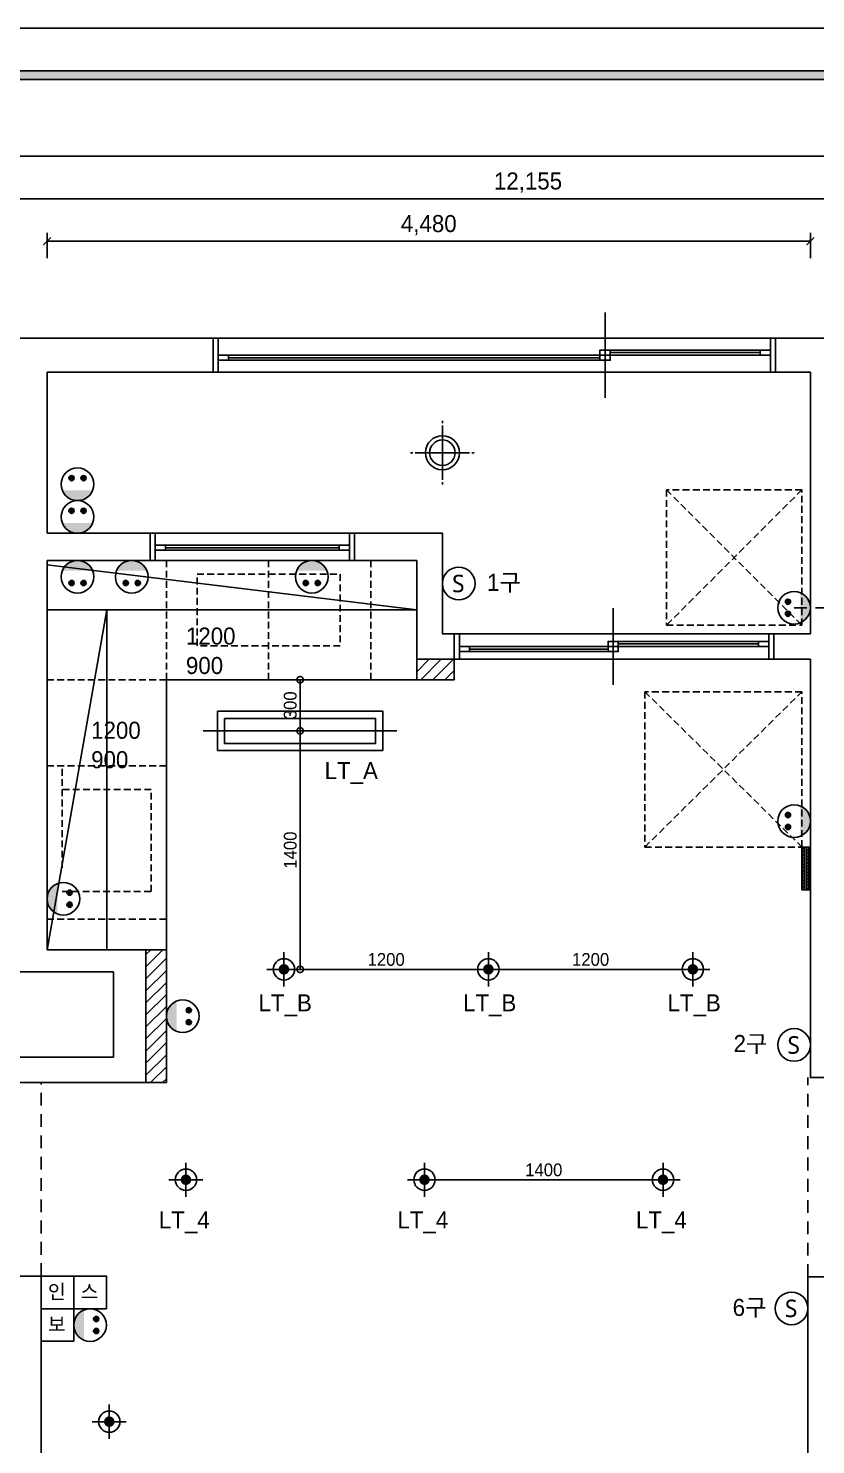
# Model space of a CAD drawing. Header units: inches. Extents: x 88414 to 587042, y -693500 to 27778.
# Drawn here: x 141943 to 146564, y 3069 to 11382 of the extents above; entities that cross this region are included whole.
import ezdxf
from ezdxf.enums import TextEntityAlignment as Align

# ---------------------------------------------------------------- set-up
doc = ezdxf.new("R2010")
doc.units = ezdxf.units.IN
doc.header["$LTSCALE"] = 50
doc.header["$MEASUREMENT"] = 0
doc.linetypes.add('DH-HID2', pattern=[1.2, 0.8, -0.4])
doc.linetypes.add('HID', pattern=[2.5, 1.5, -1])
for name, color, linetype in [('03-WAL NEW', 3, 'Continuous'), ('06-FUR', 6, 'Continuous'), ('06-LIGHT', 4, 'Continuous'), ('3.기호.계단선', 30, 'Continuous'), ('F-SYM', 7, 'Continuous'), ('FORM(YOURNAME)-11', 1, 'Continuous'), ('FU-FURM', 251, 'DH-HID2'), ('HAT', 5, 'Continuous'), ('RC-LIGHT', 7, 'Continuous'), ('U-LANP', 6, 'Continuous'), ('도면층2', 2, 'Continuous'), ('도면층4', 4, 'Continuous'), ('도면층5', 5, 'Continuous'), ('설비', 140, 'Continuous'), ('치수', 7, 'Continuous')]:
    doc.layers.add(name, color=color, linetype=linetype)
doc.styles.get("Standard").update_dxf_attribs({"font": 'txt.shx', "bigfont": 'whgtxt.shx'})
doc.styles.add('YOURNAME', font='HY울릉도M.TTF')
doc.styles.add('스타일1', font='HY울릉도M.TTF')
doc.styles.add('코레일둥고', font='Korail_Round_Gothic_Medium.ttf')
doc.dimstyles.new('30', dxfattribs={"dimscale": 30, "dimtxt": 2.5, "dimasz": 2.5, "dimexe": 1.25, "dimexo": 2, "dimtad": 1, "dimdec": 0, "dimtxsty": '스타일1', "dimblk": 'DOTSMALL', "dimcen": 2.5, "dimclrd": 1, "dimclre": 1, "dimclrt": 7, "dimadec": 0, "dimazin": 0, "dimtfac": 1, "dimtdec": 0, "dimtix": 1, "dimtmove": 0, "dimatfit": 3, "dimldrblk": 'DOTSMALL', "dimfxl": 0, "dimarcsym": 0})
doc.dimstyles.new('YOURNAME-50', dxfattribs={"dimscale": 50, "dimtxt": 2, "dimasz": 0.9, "dimexe": 1, "dimexo": 3, "dimgap": 0.7, "dimtad": 1, "dimdec": 0, "dimzin": 0, "dimdsep": 46, "dimlunit": 6, "dimtxsty": 'YOURNAME', "dimblk": 'ARCHTICK', "dimcen": 0, "dimclrd": 1, "dimclre": 1, "dimclrt": 7, "dimadec": 0, "dimazin": 0, "dimtfac": 1, "dimtdec": 0, "dimtix": 1, "dimtmove": 2, "dimatfit": 3, "dimldrblk": 'ARCHTICK', "dimfxl": 0, "dimtolj": 1, "dimtzin": 0, "dimarcsym": 0})

# ---------------------------------------------------------------- blocks, each defined once
blk = doc.blocks.new('FORM-PLAN')
at = {"layer": 'FORM(YOURNAME)-11'}
h = blk.add_hatch(color=256, dxfattribs=at)
h.dxf.hatch_style = 1
h.paths.add_polyline_path([(-71444, 55115), (10556, 55115), (10556, 54915), (-71444, 54915)])
h.paths.add_polyline_path([(-71444, -2085), (10556, -2085), (10556, -2285), (-71444, -2285)])
at = {"layer": 'Defpoints', "color": 158}
for points in [[(-71444, -2285), (10556, -2285), (10556, 55115), (-71444, 55115)], [(-69444, 53115), (-64, 53115), (-64, 1215), (-69444, 1215)]]:
    blk.add_lwpolyline(points, close=True, dxfattribs=at)
at = {"layer": 'FORM(YOURNAME)-11', "color": 250}
blk.add_lwpolyline([(-72444, -3285), (11556, -3285), (11556, 56115), (-72444, 56115)], close=True, dxfattribs=at)
at = {"layer": 'FORM(YOURNAME)-11'}
blk.add_lwpolyline([(-71444, 55115), (10556, 55115), (10556, 54915), (-71444, 54915)], close=True, dxfattribs=at)
at = {"layer": 'FORM(YOURNAME)-11', "color": 3, "style": 'YOURNAME'}
for tag, height, p in [('1', 450, (9905, 18188)), ('2', 450, (9905, 17544)), ('3', 450, (9905, 16257)), ('4', 450, (9905, 14326)), ('5', 515, (9905, 12009)), ('6', 515, (9905, 9757)), ('7', 515, (9905, 7504)), ('8', 515, (9905, 5252)), ('9', 515, (9905, 2999)), ('10', 515, (5655, 811)), ('11', 515, (9905, 747)), ('12', 515, (5655, -1441)), ('13', 515, (9905, -1441))]:
    blk.add_attdef(tag, text='', height=height, dxfattribs=at).set_placement(p, align=Align.MIDDLE_RIGHT)
blk = doc.blocks.new('*U458')
at = {"layer": 'F-SYM', "xscale": 0.2500000000000001, "yscale": 0.2500000000000001, "zscale": 0.2500000000000001}
blk.add_blockref('FORM-PLAN', (153603.9, -2646.3), dxfattribs=at)
blk = doc.blocks.new('_ArchTick')
at = {"color": 0, "linetype": 'ByBlock', "const_width": 0.15}
blk.add_lwpolyline([(-0.5, -0.5), (0.5, 0.5)], dxfattribs=at)
blk = doc.blocks.new('*D256')
at = {"layer": 'Defpoints', "color": 0}
for p in [(138797.8, 10382.5), (138797.8, 9882.5), (150952.8, 9882.5)]:
    blk.add_point(p, dxfattribs=at)
at = {"layer": '치수', "color": 1, "lineweight": -2}
for p, q in [((138797.8, 10032.5), (138797.8, 10432.5)), ((150952.8, 10032.5), (150952.8, 10432.5)), ((150952.8, 10382.5), (138797.8, 10382.5))]:
    blk.add_line(p, q, dxfattribs=at)
at = {"layer": '치수', "color": 1, "lineweight": -2, "xscale": 45, "yscale": 45, "zscale": 45, "rotation": 180}
blk.add_blockref('_ArchTick', (138797.8, 10382.5), dxfattribs=at)
at = {"layer": '치수', "color": 1, "lineweight": -2, "xscale": 45, "yscale": 45, "zscale": 45}
blk.add_blockref('_ArchTick', (150952.8, 10382.5), dxfattribs=at)
at = {"layer": '치수', "color": 7, "insert": (144875.3, 10477.1), "char_height": 100, "attachment_point": 5, "style": 'YOURNAME'}
blk.add_mtext('\\A1;12,155', dxfattribs=at)
blk = doc.blocks.new('*D257')
at = {"layer": 'Defpoints', "color": 0}
for p in [(146532.8, 10132.5), (142052.8, 9882.5), (146532.8, 9882.5)]:
    blk.add_point(p, dxfattribs=at)
at = {"layer": '치수', "color": 1, "lineweight": -2}
for p, q in [((142052.8, 10032.5), (142052.8, 10182.5)), ((146532.8, 10032.5), (146532.8, 10182.5)), ((142052.8, 10132.5), (146532.8, 10132.5))]:
    blk.add_line(p, q, dxfattribs=at)
at = {"layer": '치수', "color": 1, "lineweight": -2, "xscale": 45, "yscale": 45, "zscale": 45, "rotation": 180}
blk.add_blockref('_ArchTick', (142052.8, 10132.5), dxfattribs=at)
at = {"layer": '치수', "color": 1, "lineweight": -2, "xscale": 45, "yscale": 45, "zscale": 45}
blk.add_blockref('_ArchTick', (146532.8, 10132.5), dxfattribs=at)
at = {"layer": '치수', "color": 7, "insert": (144292.8, 10227.2), "char_height": 100, "attachment_point": 5, "style": 'YOURNAME'}
blk.add_mtext('\\A1;4,480', dxfattribs=at)
blk = doc.blocks.new('FFFL2')
at = {"layer": '03-WAL NEW'}
h = blk.add_hatch(dxfattribs=at)
h.set_pattern_fill('_USER', color=256, scale=50, angle=45, pattern_type=0)
h.set_pattern_definition([(45, (21500, 0), (-35.35534, 35.35534), [])])
h.paths.add_polyline_path([(144222.8, 7558.7), (144442.8, 7558.7), (144442.8, 7678.7), (144222.8, 7678.7)])
at = {"layer": '3.기호.계단선', "ltscale": 0.56}
h = blk.add_hatch(dxfattribs=at)
h.set_pattern_fill('DOTS', color=8, scale=150)
h.set_pattern_definition([(360, (146548.362, -56112.731), (4.6875, 9.375), [0, -9.375])])
h.paths.add_polyline_path([(146482.8, 6326.2), (146532.8, 6326.2), (146532.8, 6576.2), (146482.8, 6576.2)])
at = {"layer": '03-WAL NEW', "color": 8, "linetype": 'Continuous'}
for p, q in [((142632.8, 5945.1), (142661.4, 5973.7)), ((142632.8, 5874.3), (142732.1, 5973.7)), ((142632.8, 5803.6), (142752.8, 5923.6)), ((142632.8, 5732.9), (142752.8, 5852.9)), ((142632.8, 5662.2), (142752.8, 5782.2)), ((142632.8, 5591.5), (142752.8, 5711.5)), ((142632.8, 5520.8), (142752.8, 5640.8)), ((142632.8, 5450.1), (142752.8, 5570.1)), ((142632.8, 5379.4), (142752.8, 5499.4)), ((142632.8, 5308.7), (142752.8, 5428.7)), ((142632.8, 5238), (142752.8, 5358)), ((142659.3, 5193.7), (142752.8, 5287.2)), ((142730, 5193.7), (142752.8, 5216.5))]:
    blk.add_line(p, q, dxfattribs=at)
at = {"layer": '03-WAL NEW', "color": 8}
for p, q in [((142752.8, 5973.7), (142632.8, 5973.7)), ((142632.8, 5973.7), (142632.8, 5193.7)), ((142752.8, 5193.7), (142752.8, 5973.7)), ((142632.8, 5193.7), (142752.8, 5193.7))]:
    blk.add_line(p, q, dxfattribs=at)
at = {"layer": '03-WAL NEW'}
blk.add_lwpolyline([(144222.8, 7558.7), (144442.8, 7558.7), (144442.8, 7678.7), (144222.8, 7678.7)], close=True, dxfattribs=at)
at = {"layer": '06-FUR', "color": 8}
for p, q in [((142052.8, 5973.7), (142052.8, 8258.7)), ((142052.8, 8258.7), (144222.8, 8258.7)), ((142052.8, 5973.7), (142052.8, 8258.7)), ((142052.8, 8258.7), (144222.8, 8258.7)), ((144222.8, 7968.7), (142052.8, 8233.2)), ((142052.8, 8233.2), (142052.8, 7968.7)), ((144222.8, 8258.7), (144222.8, 7678.7)), ((144222.8, 8258.7), (144222.8, 7968.7)), ((142052.8, 7968.7), (142402.8, 7968.7)), ((142402.8, 7968.7), (142052.8, 5973.7)), ((144222.8, 7968.7), (142402.8, 7968.7)), ((142402.8, 7968.7), (142402.8, 5973.7)), ((144222.8, 7558.7), (142752.8, 7558.7)), ((142752.8, 7558.7), (142752.8, 5973.7)), ((142632.8, 5973.7), (142052.8, 5973.7)), ((142402.8, 5973.7), (142052.8, 5973.7)), ((142752.8, 5973.7), (142632.8, 5973.7)), ((142632.8, 5973.7), (142632.8, 5973.7)), ((142442.8, 5843.7), (141842.8, 5843.7)), ((142442.8, 5343.7), (142442.8, 5843.7)), ((141842.8, 5343.7), (142442.8, 5343.7))]:
    blk.add_line(p, q, dxfattribs=at)
at = {"layer": '3.기호.계단선', "color": 8}
blk.add_lwpolyline([(146482.8, 6326.2), (146532.8, 6326.2), (146532.8, 6576.2), (146482.8, 6576.2)], close=True, dxfattribs=at)
at = {"layer": 'FU-FURM', "color": 8}
for p, q in [((146482.8, 8673.7), (145687.8, 7878.7)), ((145687.8, 8673.7), (146482.8, 7878.7)), ((146482.8, 8673.7), (145687.8, 8673.7)), ((145687.8, 8673.7), (145687.8, 7878.7)), ((146482.8, 7878.7), (146482.8, 8673.7)), ((142752.8, 7558.7), (142752.8, 8258.7)), ((143352.8, 7558.7), (143352.8, 8258.7)), ((143952.8, 7558.7), (143952.8, 8258.7)), ((142932.8, 7758.7), (142932.8, 8178.7)), ((142932.8, 8178.7), (143772.8, 8178.7)), ((143772.8, 8178.7), (143772.8, 7758.7)), ((145687.8, 7878.7), (146482.8, 7878.7)), ((143772.8, 7758.7), (142932.8, 7758.7)), ((142752.8, 7558.7), (142052.8, 7558.7)), ((145560.8, 6576.7), (146482.8, 7488.7)), ((145560.8, 7488.7), (146482.8, 6576.7)), ((145560.8, 7488.7), (145560.8, 6576.7)), ((146482.8, 7488.7), (145560.8, 7488.7)), ((146482.8, 6576.7), (146482.8, 7488.7)), ((142752.8, 7053.7), (142052.8, 7053.7)), ((142141.8, 7035.2), (142141.8, 6435.2)), ((142663.8, 6915.2), (142141.8, 6915.2)), ((142663.8, 6315.2), (142663.8, 6915.2)), ((145560.8, 6576.7), (146482.8, 6576.7)), ((142141.8, 6315.2), (142663.8, 6315.2)), ((142752.8, 6153.7), (142052.8, 6153.7))]:
    blk.add_line(p, q, dxfattribs=at)
at = {"layer": '도면층2', "color": 8}
for p, q in [((143027.8, 9563.7), (141852.8, 9563.7)), ((143027.8, 9363.7), (143027.8, 9563.7)), ((142052.8, 8418.7), (142052.8, 9363.7)), ((142052.8, 9363.7), (143027.8, 9363.7)), ((142657.8, 8418.7), (142052.8, 8418.7)), ((142657.8, 8258.7), (142657.8, 8418.7)), ((142052.8, 5973.7), (142052.8, 8258.7)), ((142052.8, 8258.7), (142657.8, 8258.7)), ((142632.8, 5973.7), (142052.8, 5973.7)), ((142632.8, 5193.7), (142632.8, 5973.7)), ((141842.8, 5193.7), (142632.8, 5193.7))]:
    blk.add_line(p, q, dxfattribs=at)
at = {"layer": '도면층2', "color": 8, "linetype": 'HID'}
for p, q in [((142017.8, 4058.7), (142017.8, 5193.7)), ((146517.8, 4053.7), (146517.8, 5223.7))]:
    blk.add_line(p, q, dxfattribs=at)
at = {"layer": '도면층2', "color": 8}
for points in [[(146327.8, 9363.7), (146327.8, 9563.7), (146732.8, 9563.7), (146732.8, 5393.7), (146742.8, 5393.7), (146742.8, 5223.7), (146532.8, 5223.7), (146532.8, 7678.7), (146317.8, 7678.7), (146317.8, 7828.7), (146532.8, 7828.7), (146532.8, 9363.7)], [(144442.8, 7828.7), (144442.8, 7678.7), (144222.8, 7678.7), (144222.8, 8258.7), (143857.8, 8258.7), (143857.8, 8418.7), (144372.8, 8418.7), (144372.8, 7828.7)]]:
    blk.add_lwpolyline(points, close=True, dxfattribs=at)
for points in [[(141792.8, 3898.7), (141792.8, 4058.7), (142017.8, 4058.7), (142017.8, 568.7), (142492.8, 568.7), (142492.8, 368.7), (141552.8, 368.7), (141552.8, 568.7), (141817.8, 568.7), (141817.8, 3888.7), (141792.8, 3888.7)], [(146517.8, 368.7), (146157.8, 368.7), (146157.8, 568.7), (146517.8, 568.7), (146517.8, 4053.7), (146732.8, 4053.7), (146732.8, 568.7), (147202.8, 568.7), (147202.8, 368.7), (146722.8, 368.7)]]:
    blk.add_lwpolyline(points, dxfattribs=at)
at = {"layer": '도면층4', "color": 8}
for p, q in [((145327.8, 9713.7), (145327.8, 9213.7)), ((143027.8, 9563.7), (146327.8, 9563.7)), ((143027.8, 9363.7), (143027.8, 9563.7)), ((143057.8, 9363.7), (143057.8, 9563.7)), ((146297.8, 9563.7), (146297.8, 9363.7)), ((146327.8, 9563.7), (146327.8, 9363.7)), ((145357.8, 9478.7), (146237.8, 9478.7)), ((143117.8, 9448.7), (145297.8, 9448.7)), ((146327.8, 9363.7), (143027.8, 9363.7)), ((142657.8, 8418.7), (143857.8, 8418.7)), ((142657.8, 8258.7), (142657.8, 8418.7)), ((142687.8, 8258.7), (142687.8, 8418.7)), ((143827.8, 8418.7), (143827.8, 8258.7)), ((143857.8, 8418.7), (143857.8, 8258.7)), ((142747.8, 8333.7), (143767.8, 8333.7)), ((143857.8, 8258.7), (142657.8, 8258.7)), ((145375.3, 7978.7), (145375.3, 7528.7)), ((144442.8, 7828.7), (146317.8, 7828.7)), ((144442.8, 7678.7), (144442.8, 7828.7)), ((144472.8, 7678.7), (144472.8, 7828.7)), ((146287.8, 7828.7), (146287.8, 7678.7)), ((146317.8, 7828.7), (146317.8, 7678.7)), ((144532.8, 7738.7), (145345.3, 7738.7)), ((145405.3, 7768.7), (146227.8, 7768.7)), ((146317.8, 7678.7), (144442.8, 7678.7))]:
    blk.add_line(p, q, dxfattribs=at)
for points in [[(145297.8, 9463.7), (145297.8, 9493.7), (145357.8, 9493.7), (145357.8, 9463.7)], [(146237.8, 9463.7), (146237.8, 9493.7), (146297.8, 9493.7), (146297.8, 9463.7)], [(143057.8, 9433.7), (143057.8, 9463.7), (143117.8, 9463.7), (143117.8, 9433.7)], [(145297.8, 9433.7), (145297.8, 9463.7), (145357.8, 9463.7), (145357.8, 9433.7)], [(142747.8, 8318.7), (142747.8, 8348.7), (142687.8, 8348.7), (142687.8, 8318.7)], [(143767.8, 8318.7), (143767.8, 8348.7), (143827.8, 8348.7), (143827.8, 8318.7)], [(144472.8, 7723.7), (144472.8, 7753.7), (144532.8, 7753.7), (144532.8, 7723.7)], [(145345.3, 7753.7), (145345.3, 7783.7), (145405.3, 7783.7), (145405.3, 7753.7)], [(145345.3, 7723.7), (145345.3, 7753.7), (145405.3, 7753.7), (145405.3, 7723.7)], [(146227.8, 7753.7), (146227.8, 7783.7), (146287.8, 7783.7), (146287.8, 7753.7)]]:
    blk.add_lwpolyline(points, close=True, dxfattribs=at)
at = {"layer": '도면층5', "color": 8}
for p, q in [((146237.8, 9493.7), (145357.8, 9493.7)), ((145297.8, 9463.7), (143117.8, 9463.7)), ((145297.8, 9433.7), (143117.8, 9433.7)), ((146237.8, 9463.7), (145357.8, 9463.7)), ((143767.8, 8348.7), (142747.8, 8348.7)), ((143767.8, 8318.7), (142747.8, 8318.7)), ((145345.3, 7753.7), (144532.8, 7753.7)), ((146227.8, 7783.7), (145405.3, 7783.7)), ((146227.8, 7753.7), (145405.3, 7753.7)), ((145345.3, 7723.7), (144532.8, 7723.7))]:
    blk.add_line(p, q, dxfattribs=at)
blk = doc.blocks.new('swich')
at = {"layer": '설비', "color": 140}
blk.add_circle((372828.6, -86554.1), 84, dxfattribs=at)
at = {"layer": '설비', "color": 140, "insert": (372858.7, -86509.1), "char_height": 90, "attachment_point": 3}
blk.add_mtext_dynamic_manual_height_columns('{\\fMalgun Gothic|b0|i0|c129|p50;S}', width=143.497, gutter_width=1, heights=[0], dxfattribs=at)
blk = doc.blocks.new('egoo')
at = {"layer": '설비'}
h = blk.add_hatch(color=140, dxfattribs=at)
edge = h.paths.add_edge_path()
edge.add_arc((1015645, 443434), 22.3, 0, 360)
h = blk.add_hatch(color=140, dxfattribs=at)
edge = h.paths.add_edge_path()
edge.add_arc((1015748, 443434), 22.3, 0, 360)
h = blk.add_hatch(color=140, dxfattribs=at)
edge = h.paths.add_edge_path()
edge.add_line((1015826, 443329), (1015567, 443329))
edge.add_ellipse((1015696, 443381), major_axis=(99, 99), ratio=1, start_angle=156.9578, end_angle=293.0422)
at = {"layer": '설비', "color": 140}
for centre, radius in [((1015696, 443381), 140), ((1015645, 443434), 22.3), ((1015748, 443434), 22.3)]:
    blk.add_circle(centre, radius, dxfattribs=at)
blk = doc.blocks.new('GSR')
at = {"layer": 'RC-LIGHT', "color": 251}
for p, q in [((144304.2, 6677.9), (144304.2, 7074.5)), ((144872.6, 6876.2), (143735.9, 6876.2))]:
    blk.add_line(p, q, dxfattribs=at)
at = {"layer": 'RC-LIGHT', "color": 7}
for p, q in [((143819.2, 6761.2), (143819.2, 6991.2)), ((143819.2, 6991.2), (144789.2, 6991.2)), ((144789.2, 6991.2), (144789.2, 6761.2)), ((144789.2, 6761.2), (143819.2, 6761.2))]:
    blk.add_line(p, q, dxfattribs=at)
at = {"layer": 'RC-LIGHT', "color": 1}
blk.add_lwpolyline([(143860.9, 6949.5), (144747.6, 6949.5), (144747.6, 6802.9), (143860.9, 6802.9)], close=True, dxfattribs=at)
blk = doc.blocks.new('hallogen')
h = blk.add_hatch(color=256)
h.dxf.hatch_style = 1
edge = h.paths.add_edge_path()
edge.add_arc((48591.7, 60854.3), 31.2, 0, 360, ccw=False)
at = {"color": 1, "linetype": 'Continuous'}
for p, q in [((48591.7, 60954.3), (48591.7, 60754.3)), ((48691.7, 60854.3), (48491.7, 60854.3))]:
    blk.add_line(p, q, dxfattribs=at)
at = {"color": 4, "linetype": 'Continuous'}
blk.add_circle((48591.7, 60854.3), 62.5, dxfattribs=at)
blk = doc.blocks.new('A$C08B77260')
at = {"layer": 'HAT', "color": 1}
for p, q in [((186.7, 373.3), (186.7, 360)), ((186.7, 346.7), (186.7, 26.7)), ((0, 186.7), (13.3, 186.7)), ((346.7, 186.7), (26.7, 186.7)), ((373.3, 186.7), (360, 186.7)), ((186.7, 0), (186.7, 13.3))]:
    blk.add_line(p, q, dxfattribs=at)
at = {"layer": 'U-LANP', "color": 4}
blk.add_circle((186.7, 186.7), 100, dxfattribs=at)
at = {"layer": 'U-LANP', "color": 8}
blk.add_circle((186.7, 186.7), 75, dxfattribs=at)
blk = doc.blocks.new('_DOTSMALL')
at = {"color": 0, "linetype": 'ByBlock', "const_width": 0.5}
blk.add_lwpolyline([(-0.0625, 0, 1), (0.0625, 0, 1)], format="xyb", close=True, dxfattribs=at)
blk = doc.blocks.new('*D288')
at = {"layer": '06-LIGHT', "color": 1, "lineweight": -2}
for p, q in [((144267.8, 4683.7), (144267.8, 4661.2)), ((145667.8, 4683.7), (145667.8, 4661.2)), ((144267.8, 4623.7), (145667.8, 4623.7))]:
    blk.add_line(p, q, dxfattribs=at)
at = {"layer": 'Defpoints', "color": 0}
for p in [(144267.8, 4623.7), (145667.8, 4623.7), (145667.8, 4623.7)]:
    blk.add_point(p, dxfattribs=at)
at = {"layer": '06-LIGHT', "color": 1, "lineweight": -2, "xscale": 75, "yscale": 75, "zscale": 75, "rotation": 180}
blk.add_blockref('_DOTSMALL', (144267.8, 4623.7), dxfattribs=at)
at = {"layer": '06-LIGHT', "color": 1, "lineweight": -2, "xscale": 75, "yscale": 75, "zscale": 75}
blk.add_blockref('_DOTSMALL', (145667.8, 4623.7), dxfattribs=at)
at = {"layer": '06-LIGHT', "color": 7, "insert": (144967.8, 4681.5), "char_height": 75, "attachment_point": 5, "style": '스타일1'}
blk.add_mtext('1400', dxfattribs=at)
blk = doc.blocks.new('*D291')
at = {"layer": '06-LIGHT', "color": 1, "lineweight": -2}
for p, q in [((143442.8, 5918.7), (143442.8, 5896.2)), ((144642.8, 5918.7), (144642.8, 5896.2)), ((144642.8, 5858.7), (143442.8, 5858.7))]:
    blk.add_line(p, q, dxfattribs=at)
at = {"layer": 'Defpoints', "color": 0}
for p in [(143442.8, 5858.7), (143442.8, 5858.7), (144642.8, 5858.7)]:
    blk.add_point(p, dxfattribs=at)
at = {"layer": '06-LIGHT', "color": 1, "lineweight": -2, "xscale": 75, "yscale": 75, "zscale": 75, "rotation": 180}
blk.add_blockref('_DOTSMALL', (143442.8, 5858.7), dxfattribs=at)
at = {"layer": '06-LIGHT', "color": 1, "lineweight": -2, "xscale": 75, "yscale": 75, "zscale": 75}
blk.add_blockref('_DOTSMALL', (144642.8, 5858.7), dxfattribs=at)
at = {"layer": '06-LIGHT', "color": 7, "insert": (144042.8, 5916.5), "char_height": 75, "attachment_point": 5, "style": '스타일1'}
blk.add_mtext('1200', dxfattribs=at)
blk = doc.blocks.new('*D292')
at = {"layer": '06-LIGHT', "color": 1, "lineweight": -2}
for p, q in [((144642.7, 5918.7), (144642.7, 5896.2)), ((145842.8, 5918.7), (145842.8, 5896.2)), ((144642.7, 5858.7), (145842.8, 5858.7))]:
    blk.add_line(p, q, dxfattribs=at)
at = {"layer": 'Defpoints', "color": 0}
for p in [(144642.7, 5858.7), (145842.8, 5858.7), (145842.8, 5858.7)]:
    blk.add_point(p, dxfattribs=at)
at = {"layer": '06-LIGHT', "color": 1, "lineweight": -2, "xscale": 75, "yscale": 75, "zscale": 75, "rotation": 180}
blk.add_blockref('_DOTSMALL', (144642.7, 5858.7), dxfattribs=at)
at = {"layer": '06-LIGHT', "color": 1, "lineweight": -2, "xscale": 75, "yscale": 75, "zscale": 75}
blk.add_blockref('_DOTSMALL', (145842.8, 5858.7), dxfattribs=at)
at = {"layer": '06-LIGHT', "color": 7, "insert": (145242.7, 5916.5), "char_height": 75, "attachment_point": 5, "style": '스타일1'}
blk.add_mtext('1200', dxfattribs=at)
blk = doc.blocks.new('*D293')
at = {"layer": '06-LIGHT', "color": 1, "lineweight": -2}
for p, q in [((143538.1, 7258.7), (143538.1, 5858.7)), ((143592.8, 7258.7), (143575.6, 7258.7)), ((143592.8, 5858.7), (143575.6, 5858.7))]:
    blk.add_line(p, q, dxfattribs=at)
at = {"layer": 'Defpoints', "color": 0}
for p in [(143532.8, 7258.7), (143532.8, 5858.7), (143538.1, 5858.7)]:
    blk.add_point(p, dxfattribs=at)
at = {"layer": '06-LIGHT', "color": 1, "lineweight": -2, "xscale": 75, "yscale": 75, "zscale": 75}
for p, rotation in [((143538.1, 7258.7), 90), ((143538.1, 5858.7), 270)]:
    blk.add_blockref('_DOTSMALL', p, dxfattribs=dict(at, rotation=rotation))
at = {"layer": '06-LIGHT', "color": 7, "insert": (143480.3, 6558.7), "char_height": 75, "attachment_point": 5, "rotation": 90, "style": '스타일1'}
blk.add_mtext('1400', dxfattribs=at)
blk = doc.blocks.new('*D294')
at = {"layer": '06-LIGHT', "color": 1, "lineweight": -2}
for p, q in [((143537.8, 7258.7), (143537.8, 7558.7)), ((143597.8, 7558.7), (143575.3, 7558.7)), ((143597.8, 7258.7), (143575.3, 7258.7))]:
    blk.add_line(p, q, dxfattribs=at)
at = {"layer": 'Defpoints', "color": 0}
for p in [(143537.8, 7558.7), (143537.8, 7558.7), (143537.8, 7258.7)]:
    blk.add_point(p, dxfattribs=at)
at = {"layer": '06-LIGHT', "color": 1, "lineweight": -2, "xscale": 75, "yscale": 75, "zscale": 75}
for p, rotation in [((143537.8, 7558.7), 90), ((143537.8, 7258.7), 270)]:
    blk.add_blockref('_DOTSMALL', p, dxfattribs=dict(at, rotation=rotation))
at = {"layer": '06-LIGHT', "color": 7, "insert": (143480, 7408.7), "char_height": 75, "attachment_point": 5, "rotation": 90, "style": '스타일1'}
blk.add_mtext('300', dxfattribs=at)

msp = doc.modelspace()

# ---------------------------------------------------------------- hatches: boundary and pattern name
at = {"layer": '설비'}
h = msp.add_hatch(color=10, dxfattribs=at)
edge = h.paths.add_edge_path()
edge.add_line((146472.754, 7892.288), (146472.754, 8070.051))
edge.add_ellipse((146436.92, 7981.17), major_axis=(-67.764, -67.764), ratio=1, start_angle=66.9577785, end_angle=203.0422215, ccw=False)
h = msp.add_hatch(color=10, dxfattribs=at)
edge = h.paths.add_edge_path()
edge.add_arc((146401.13, 8016.197), 15.261, 0, 360)
h = msp.add_hatch(color=10, dxfattribs=at)
edge = h.paths.add_edge_path()
edge.add_arc((146401.13, 7946.143), 15.261, 0, 360)
h = msp.add_hatch(color=10, dxfattribs=at)
edge = h.paths.add_edge_path()
edge.add_line((142812.752, 5494.861), (142812.752, 5672.624))
edge.add_ellipse((142848.586, 5583.742), major_axis=(67.764, -67.764), ratio=1, start_angle=156.9577785, end_angle=293.0422215)
h = msp.add_hatch(color=10, dxfattribs=at)
edge = h.paths.add_edge_path()
edge.add_arc((142884.376, 5618.769), 15.261, 0, 360)
h = msp.add_hatch(color=10, dxfattribs=at)
edge = h.paths.add_edge_path()
edge.add_arc((142884.376, 5548.715), 15.261, 0, 360)

# ---------------------------------------------------------------- linework, layer by layer
at = {"layer": 'RC-LIGHT', "color": 140}
for points in [[(142017.753, 3867.075), (142209.42, 3867.075), (142209.42, 4058.742), (142017.753, 4058.742)], [(142209.42, 3867.075), (142401.086, 3867.075), (142401.086, 4058.742), (142209.42, 4058.742)], [(142017.753, 3675.409), (142209.42, 3675.409), (142209.42, 3867.075), (142017.753, 3867.075)]]:
    msp.add_lwpolyline(points, close=True, dxfattribs=at)
at = {"layer": '설비', "color": 10, "linetype": 'HID'}
msp.add_lwpolyline([(146436.92, 7981.17), (146631.99, 7981.17), (146638.599, 8594.067), (146838.086, 8591.916)], dxfattribs=at)
at = {"layer": '설비', "color": 10}
for centre, radius in [((146436.92, 7981.17), 95.833), ((146401.13, 8016.197), 15.261), ((146401.13, 7946.143), 15.261), ((142848.586, 5583.742), 95.833), ((142884.376, 5618.769), 15.261), ((142884.376, 5548.715), 15.261)]:
    msp.add_circle(centre, radius, dxfattribs=at)

# ---------------------------------------------------------------- block references
for name, p in [('FFFL2', (0, 0)), ('A$C08B77260', (144186.086, 8704.575))]:
    msp.add_blockref(name, p)
at = {"layer": '06-LIGHT'}
for name, p in [('GSR', (-766.493, 382.542)), ('hallogen', (94851.051, -54995.522)), ('hallogen', (96051.051, -54995.522)), ('hallogen', (97251.051, -54995.522)), ('hallogen', (94276.051, -56230.522)), ('hallogen', (95676.051, -56230.522)), ('hallogen', (97076.051, -56230.522)), ('hallogen', (93826.051, -57650.522))]:
    msp.add_blockref(name, p, dxfattribs=at)
at = {"layer": '3.기호.계단선'}
msp.add_blockref('*U458', (0, 0), dxfattribs=at)
at = {"layer": 'RC-LIGHT', "color": 140, "xscale": 0.6845238224412213, "yscale": 0.6845238224412213, "zscale": 0.6845238224412213}
for p in [(-553037.072, -294798.93), (-553037.072, -294990.597)]:
    msp.add_blockref('egoo', p, dxfattribs=at)
at = {"layer": 'RC-LIGHT', "color": 140, "yscale": 0.6845238224412213, "zscale": 0.6845238224412213}
for p, xscale, rotation in [((-553037.072, 311668.081), -0.6845238224412213, 180), ((-552718.826, 311668.081), -0.6845238224412213, 180), ((-551662.191, 311668.081), -0.6845238224412213, 180), ((449942.092, -688539.103), 0.6845238224412213, 90.00000000000001), ((-161356.586, -688994.699), -0.6845238224412213, 270), ((-161199.919, -691497.199), -0.6845238224412213, 270)]:
    msp.add_blockref('egoo', p, dxfattribs=dict(at, xscale=xscale, rotation=rotation))
at = {"layer": '설비', "color": 140, "xscale": 1.140873015873041, "yscale": 1.140873015873041, "zscale": 1.140873015873041}
for p in [(-280881.554, 106870.952), (-278913.221, 104162.117), (-278928.221, 102615.947)]:
    msp.add_blockref('swich', p, dxfattribs=at)

# ---------------------------------------------------------------- texts
at = {"layer": 'RC-LIGHT', "color": 140, "style": '코레일둥고'}
for s, p in [('인', (142057.487, 4008.71)), ('스', (142249.153, 4008.71)), ('보', (142057.487, 3817.043))]:
    msp.add_text(s, height=83.333, dxfattribs=at).set_placement(p, align=Align.TOP_LEFT)
at = {"layer": '설비', "color": 30, "style": '코레일둥고'}
for s, p in [('1구', (144634.565, 8180.53)), ('1200', (142867.644, 7865.179)), ('900', (142867.644, 7692.446)), ('1200', (142311.4, 7312.24)), ('900', (142311.4, 7139.506)), ('LT_A', (143681.66, 7075.501)), ('LT_B', (143294.046, 5712.195)), ('LT_B', (144494.046, 5712.195)), ('LT_B', (145694.046, 5712.195)), ('2구', (146081.784, 5473.545)), ('LT_4', (142709.014, 4437.824)), ('LT_4', (144109.014, 4437.824)), ('LT_4', (145509.014, 4437.824)), ('6구', (146076.321, 3924.346))]:
    msp.add_text(s, height=100, dxfattribs=at).set_placement(p, align=Align.TOP_LEFT)

# ---------------------------------------------------------------- dimensions: what is measured, and where the dimension line sits
at = {"layer": '06-LIGHT'}
for base, p1, p2, picture, middle in [((143537.753, 7558.742), (143537.753, 7258.742), (143537.753, 7558.742), '*D294', (143480.005, 7408.742)), ((143538.095, 5858.742), (143532.753, 7258.742), (143532.753, 5858.742), '*D293', (143480.347, 6558.742))]:
    dim = msp.add_linear_dim(base=base, p1=p1, p2=p2, angle=90, dimstyle='30', dxfattribs=at)
    dim.commit()
    dim.dimension.update_dxf_attribs({"geometry": picture, "text_midpoint": middle})
for base, p1, p2, picture, middle in [((143442.753, 5858.742), (144642.753, 5858.742), (143442.753, 5858.742), '*D291', (144042.753, 5916.49)), ((145842.753, 5858.742), (144642.735, 5858.742), (145842.753, 5858.742), '*D292', (145242.744, 5916.49)), ((145667.753, 4623.742), (144267.753, 4623.742), (145667.753, 4623.742), '*D288', (144967.753, 4681.49))]:
    dim = msp.add_linear_dim(base=base, p1=p1, p2=p2, dimstyle='30', dxfattribs=at)
    dim.commit()
    dim.dimension.update_dxf_attribs({"geometry": picture, "text_midpoint": middle})
at = {"layer": '치수'}
for base, p1, p2, picture, middle in [((138797.753, 10382.48), (150952.753, 9882.48), (138797.753, 9882.48), '*D256', (144875.253, 10477.133)), ((146532.753, 10132.48), (142052.753, 9882.48), (146532.753, 9882.48), '*D257', (144292.753, 10227.2))]:
    dim = msp.add_linear_dim(base=base, p1=p1, p2=p2, angle=180, dimstyle='YOURNAME-50', override={"dimfxl": 1.25, "dimarcsym": 2}, dxfattribs=at)
    dim.commit()
    dim.dimension.update_dxf_attribs({"geometry": picture, "text_midpoint": middle})

doc.saveas('drawing.dxf')
